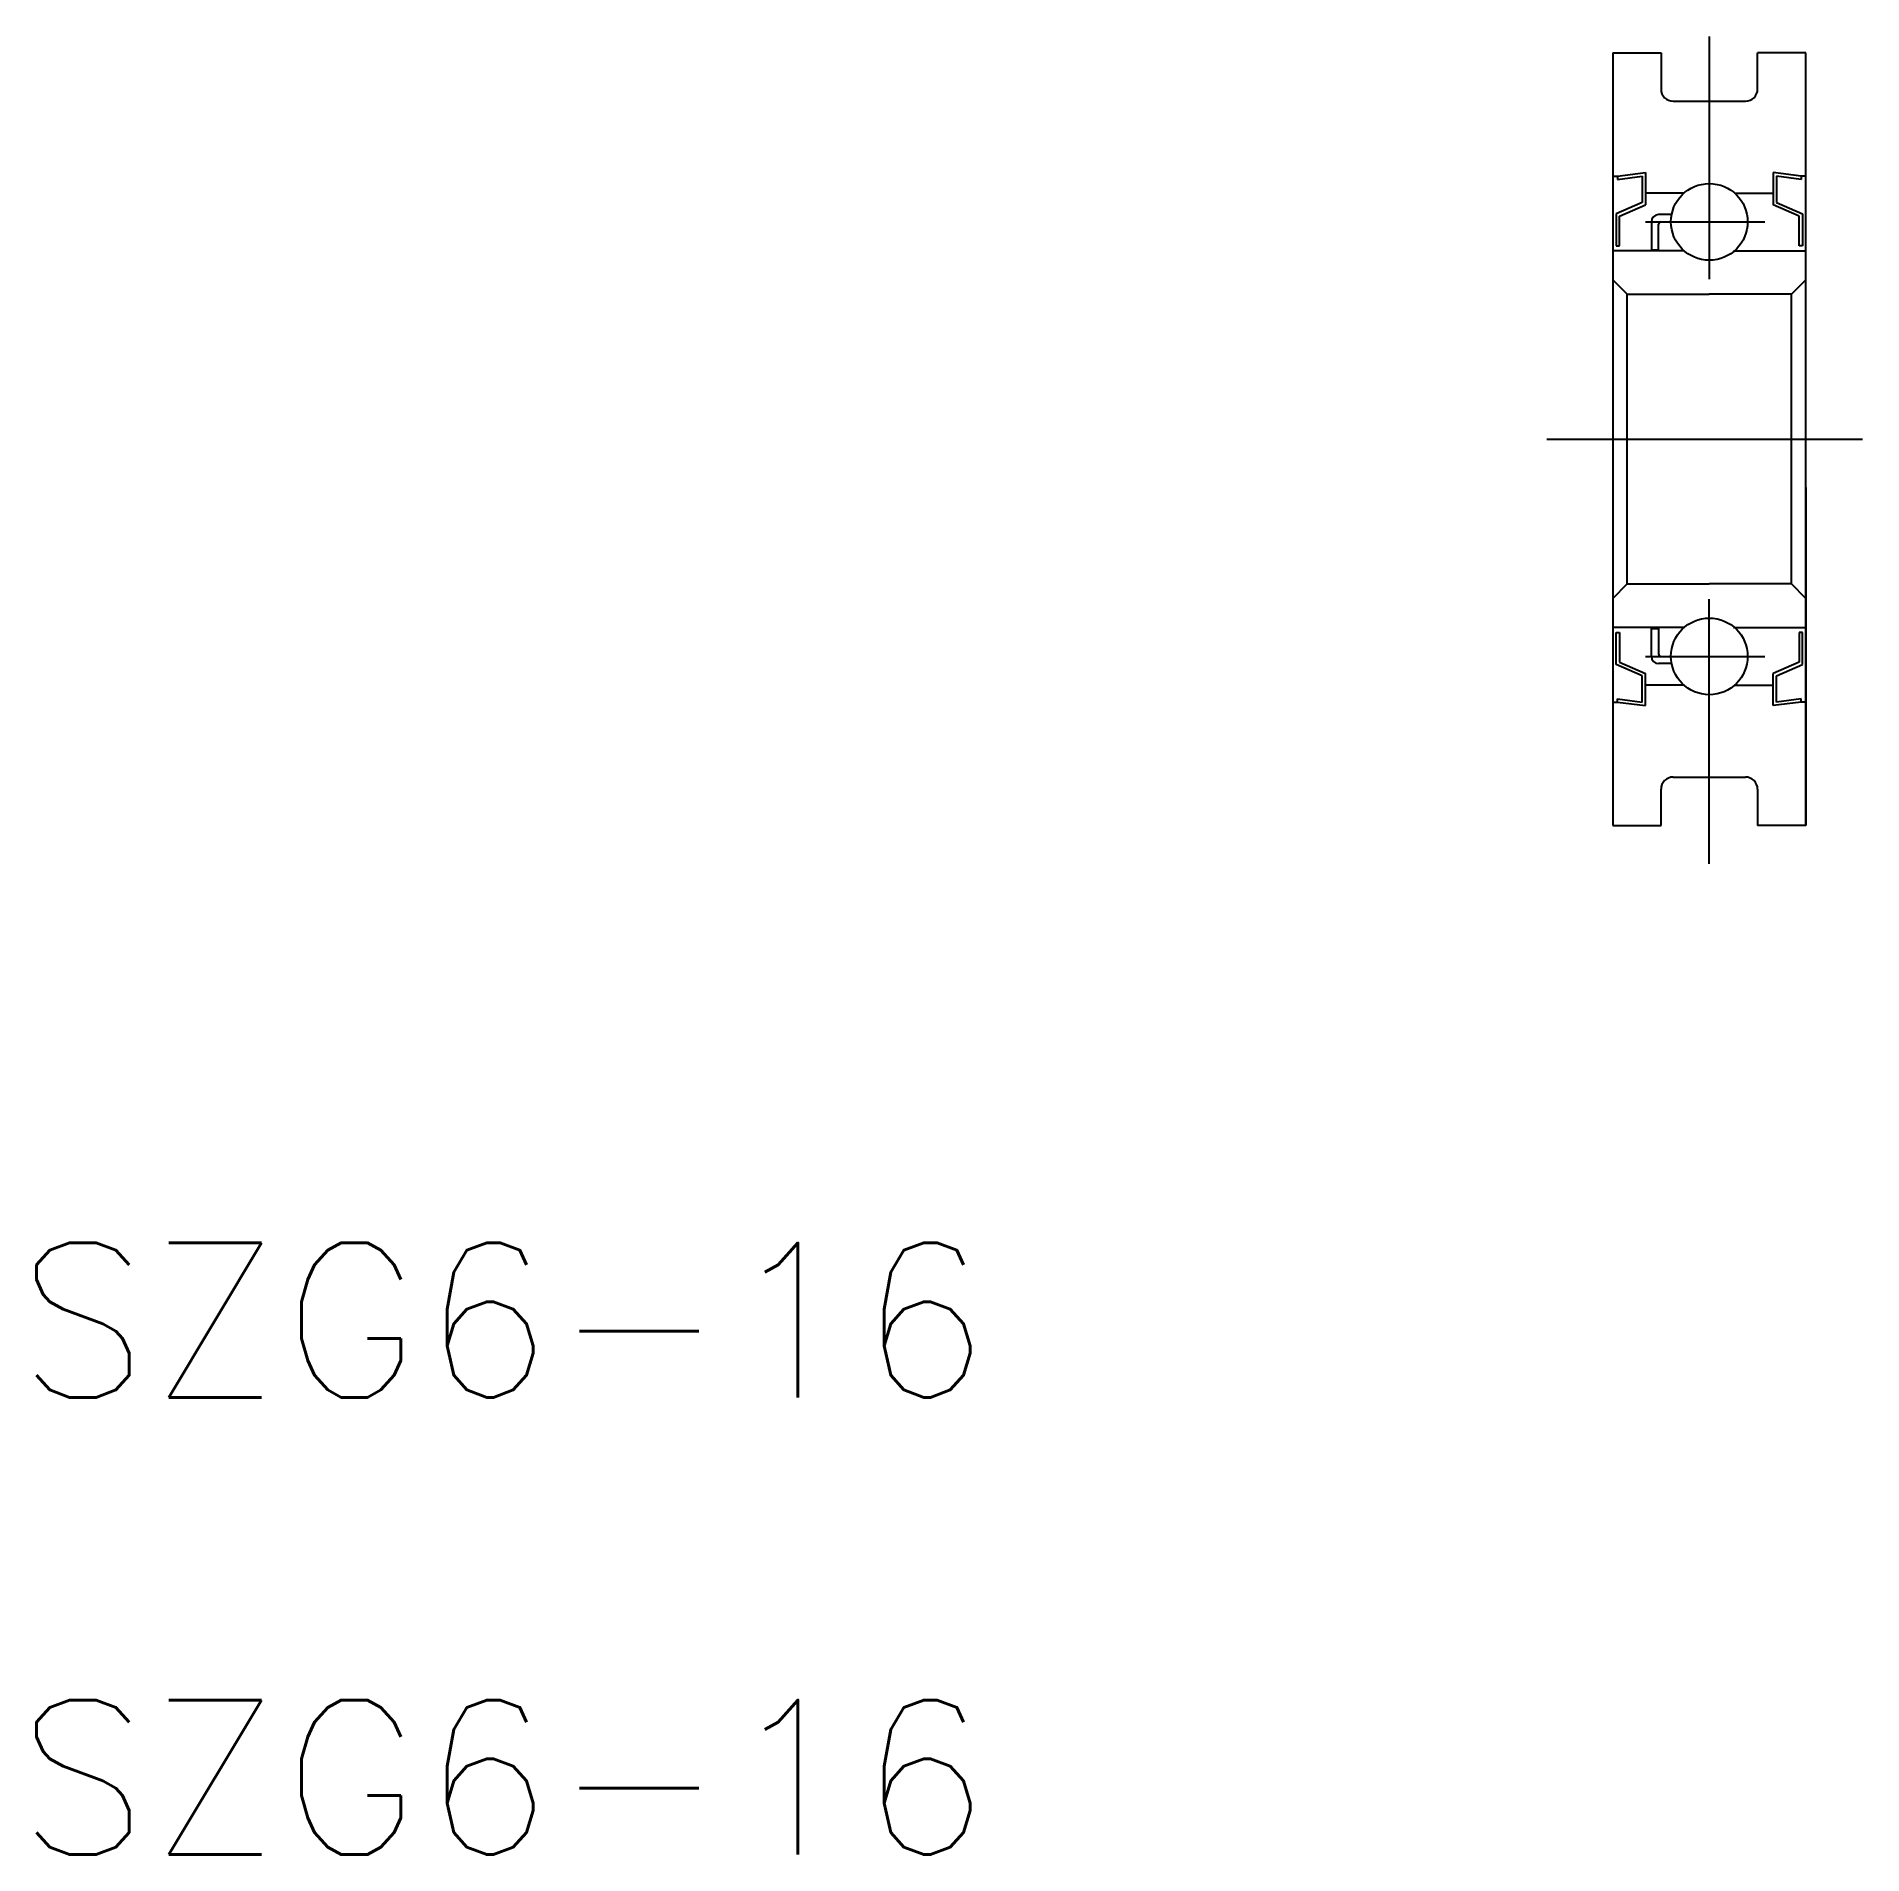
# Model space of a CAD drawing. Extents: x 108.5 to 146.3, y 126.7 to 164.3.
import ezdxf

# ---------------------------------------------------------------- set-up
doc = ezdxf.new("R2010")
doc.units = 0
doc.linetypes.add('CENTER', pattern=[17.5, 13, -1.5, 1.5, -1.5])
doc.layers.get('0').update_dxf_attribs({"linetype": 'CONTINUOUS'})
doc.layers.add('CENTER', color=1, linetype='CENTER')
doc.styles.get("Standard").update_dxf_attribs({"font": 'txt.shx', "bigfont": '@extfont2.shx'})

msp = doc.modelspace()

# ---------------------------------------------------------------- linework, layer by layer
at = {"color": 7, "linetype": 'CONTINUOUS'}
for p, q in [((141.121, 163.988), (141.121, 147.988)), ((141.121, 163.988), (142.121, 163.988)), ((142.121, 163.988), (142.121, 163.238)), ((145.121, 163.988), (144.121, 163.988)), ((144.121, 163.238), (144.121, 163.988)), ((145.121, 147.988), (145.121, 163.988)), ((142.371, 162.988), (143.871, 162.988)), ((141.221, 161.438), (141.796, 161.509)), ((141.796, 161.509), (141.796, 160.843)), ((145.021, 161.438), (144.446, 161.509)), ((144.446, 161.509), (144.446, 160.843)), ((141.121, 161.438), (141.221, 161.438)), ((141.221, 161.438), (141.221, 161.365)), ((141.221, 161.365), (141.731, 161.438)), ((141.731, 161.438), (141.731, 160.891)), ((145.021, 161.365), (144.511, 161.438)), ((144.511, 161.438), (144.511, 160.891)), ((145.121, 161.438), (145.021, 161.438)), ((145.021, 161.438), (145.021, 161.365)), ((141.731, 160.891), (141.191, 160.653)), ((141.261, 160.608), (141.796, 160.843)), ((142.592, 161.083), (141.796, 161.083)), ((143.65, 161.083), (144.446, 161.083)), ((144.981, 160.608), (144.446, 160.843)), ((144.511, 160.891), (145.051, 160.653)), ((141.191, 160.653), (141.191, 159.994)), ((141.261, 159.994), (141.261, 160.608)), ((141.921, 160.488), (141.921, 159.908)), ((142.342, 160.638), (142.071, 160.638)), ((142.071, 159.908), (142.071, 160.438)), ((142.121, 160.488), (142.327, 160.488)), ((144.981, 159.994), (144.981, 160.608)), ((145.051, 160.653), (145.051, 159.994)), ((141.191, 159.994), (141.261, 159.994)), ((145.051, 159.994), (144.981, 159.994)), ((142.59, 159.888), (141.121, 159.888)), ((141.921, 159.908), (142.071, 159.908)), ((143.625, 159.888), (145.121, 159.888)), ((145.121, 158.988), (145.121, 159.888)), ((141.121, 159.288), (141.421, 158.988)), ((145.121, 159.288), (144.821, 158.988)), ((141.421, 158.988), (143.121, 158.988)), ((141.421, 152.988), (141.421, 158.988)), ((144.821, 158.988), (143.121, 158.988)), ((144.821, 152.988), (144.821, 158.988)), ((145.121, 154.988), (145.121, 147.988)), ((141.121, 152.688), (141.421, 152.988)), ((141.421, 152.988), (143.121, 152.988)), ((144.821, 152.988), (143.121, 152.988)), ((145.121, 152.688), (144.821, 152.988)), ((145.121, 152.988), (145.121, 152.088)), ((142.59, 152.088), (141.121, 152.088)), ((141.921, 152.068), (142.071, 152.068)), ((141.921, 151.488), (141.921, 152.068)), ((142.071, 152.068), (142.071, 151.538)), ((143.625, 152.088), (145.121, 152.088)), ((141.191, 151.983), (141.261, 151.983)), ((141.191, 151.323), (141.191, 151.983)), ((141.261, 151.983), (141.261, 151.369)), ((145.051, 151.983), (144.981, 151.983)), ((144.981, 151.983), (144.981, 151.369)), ((145.051, 151.323), (145.051, 151.983)), ((141.731, 151.086), (141.191, 151.323)), ((141.261, 151.369), (141.796, 151.133)), ((142.342, 151.338), (142.071, 151.338)), ((142.121, 151.488), (142.327, 151.488)), ((144.981, 151.369), (144.446, 151.133)), ((144.511, 151.086), (145.051, 151.323)), ((141.731, 150.538), (141.731, 151.086)), ((141.796, 150.468), (141.796, 151.133)), ((144.446, 150.468), (144.446, 151.133)), ((144.511, 150.538), (144.511, 151.086)), ((141.121, 150.538), (141.221, 150.538)), ((141.221, 150.538), (141.221, 150.611)), ((141.221, 150.611), (141.731, 150.538)), ((141.221, 150.538), (141.796, 150.468)), ((142.592, 150.893), (141.796, 150.893)), ((143.65, 150.893), (144.446, 150.893)), ((145.021, 150.538), (144.446, 150.468)), ((145.021, 150.611), (144.511, 150.538)), ((145.021, 150.538), (145.021, 150.611)), ((145.121, 150.538), (145.021, 150.538)), ((142.121, 147.988), (142.121, 148.738)), ((142.371, 148.988), (143.871, 148.988)), ((144.121, 148.738), (144.121, 147.988)), ((141.121, 147.988), (142.121, 147.988)), ((145.121, 147.988), (144.121, 147.988))]:
    msp.add_line(p, q, dxfattribs=at)
for centre in [(143.121, 160.488), (143.121, 151.488)]:
    msp.add_circle(centre, 0.794, dxfattribs=at)
for centre, radius, start, end in [((142.371, 163.238), 0.25, 180, 270), ((143.871, 163.238), 0.25, 270, 0), ((142.071, 160.488), 0.15, 90, 180), ((142.121, 160.438), 0.05, 90, 180), ((142.071, 151.488), 0.15, 180, 270), ((142.121, 151.538), 0.05, 180, 270), ((142.371, 148.738), 0.25, 90, 180), ((143.871, 148.738), 0.25, 0, 90)]:
    msp.add_arc(centre, radius, start, end, dxfattribs=at)
at = {"layer": 'CENTER', "color": 1, "linetype": 'CENTER'}
for p, q in [((143.121, 164.328), (143.121, 159.304)), ((141.796, 160.488), (144.272, 160.488)), ((139.753, 155.988), (146.293, 155.988)), ((143.121, 147.188), (143.121, 152.673)), ((141.796, 151.488), (144.272, 151.488))]:
    msp.add_line(p, q, dxfattribs=at)

# ---------------------------------------------------------------- texts
at = {"color": 7, "linetype": 'CONTINUOUS'}
for p in [(108.063, 136.139), (108.063, 126.669)]:
    msp.add_text('SZG6-16', height=3.2, dxfattribs=at).set_placement(p)

doc.saveas('drawing.dxf')
